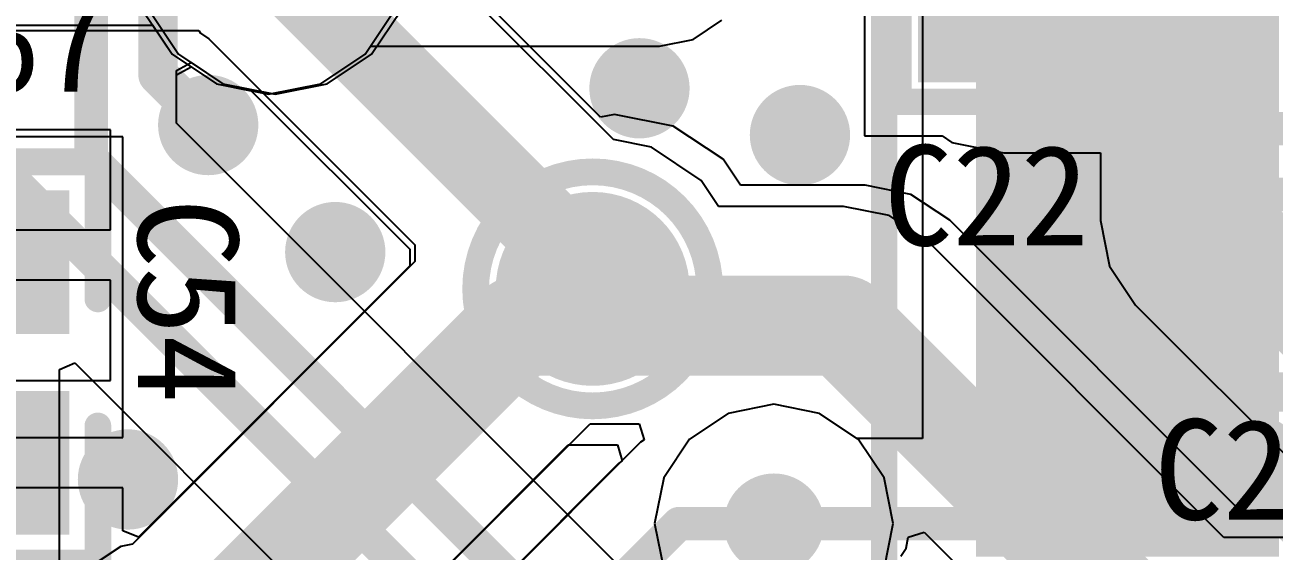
# Model space of a CAD drawing. Header units: millimetres. Extents: x 192 to 285.3, y 128.7 to 184.7.
# Drawn here: x 211.67 to 221.16, y 167.43 to 171.43 of the extents above; entities that cross this region are included whole.
import ezdxf

# ---------------------------------------------------------------- set-up
doc = ezdxf.new("R2010")
doc.units = ezdxf.units.MM
for name, color, linetype in [('BottomLayer', 5, 'Continuous'), ('BottomOverlay', 54, 'Continuous'), ('BottomPaste', 16, 'Continuous'), ('BottomSolder', 6, 'Continuous'), ('ConnectLayer', 7, 'Continuous'), ('MidLayer1', 16, 'Continuous'), ('MidLayer2', 76, 'Continuous'), ('MultiLayer', 9, 'Continuous'), ('TopLayer', 1, 'Continuous'), ('TopOverlay', 2, 'Continuous'), ('TopPaste', 8, 'Continuous'), ('TopSolder', 216, 'Continuous'), ('ViaHoleLayer', 16, 'Continuous')]:
    doc.layers.add(name, color=color, linetype=linetype)

# ---------------------------------------------------------------- blocks, each defined once
blk = doc.blocks.new('0603_13')
at = {"layer": 'TopLayer'}
for points in [[(0.4445, 0.4445), (-0.4445, 0.4445), (0.4445, -0.4445), (-0.4445, -0.4445)], [(1.9685, 0.4445), (1.0795, 0.4445), (1.9685, -0.4445), (1.0795, -0.4445)]]:
    blk.add_solid(points, dxfattribs=at)
at = {"layer": 'TopOverlay', "const_width": 0.2032}
for points in [[(0.2794, 0.762), (-0.762, 0.762)], [(-0.762, -0.762), (-0.762, 0.762)], [(2.286, 0.762), (1.2446, 0.762)], [(2.286, -0.762), (2.286, 0.762)], [(0.2794, -0.762), (-0.762, -0.762)], [(2.286, -0.762), (1.2446, -0.762)]]:
    blk.add_lwpolyline(points, dxfattribs=at)
at = {"layer": 'TopOverlay', "const_width": 0.1016}
for points in [[(-0.8128, 0.762, 1), (-0.7112, 0.762, 1)], [(-0.8128, 0.762, 1), (-0.7112, 0.762, 1)], [(0.2286, 0.762, 1), (0.3302, 0.762, 1)], [(1.1938, 0.762, 1), (1.2954, 0.762, 1)], [(2.2352, 0.762, 1), (2.3368, 0.762, 1)], [(2.2352, 0.762, 1), (2.3368, 0.762, 1)], [(-0.8128, -0.762, 1), (-0.7112, -0.762, 1)], [(-0.8128, -0.762, 1), (-0.7112, -0.762, 1)], [(0.2286, -0.762, 1), (0.3302, -0.762, 1)], [(1.1938, -0.762, 1), (1.2954, -0.762, 1)], [(2.2352, -0.762, 1), (2.3368, -0.762, 1)], [(2.2352, -0.762, 1), (2.3368, -0.762, 1)]]:
    blk.add_lwpolyline(points, format="xyb", close=True, dxfattribs=at)
at = {"layer": 'TopPaste'}
for points in [[(0.4445, 0.4445), (-0.4445, 0.4445), (0.4445, -0.4445), (-0.4445, -0.4445)], [(1.9685, 0.4445), (1.0795, 0.4445), (1.9685, -0.4445), (1.0795, -0.4445)]]:
    blk.add_solid(points, dxfattribs=at)
at = {"layer": 'TopSolder'}
for points in [[(0.5461, 0.5461), (-0.5461, 0.5461), (0.5461, -0.5461), (-0.5461, -0.5461)], [(2.0701, 0.5461), (0.9779, 0.5461), (2.0701, -0.5461), (0.9779, -0.5461)]]:
    blk.add_solid(points, dxfattribs=at)
blk = doc.blocks.new('0603_61')
at = {"layer": 'TopLayer'}
for points in [[(-1.1999, -0.55), (-0.4, -0.55), (-1.1999, 0.55), (-0.4, 0.55)], [(0.4, -0.55), (1.2, -0.55), (0.4, 0.55), (1.2, 0.55)]]:
    blk.add_solid(points, dxfattribs=at)
at = {"layer": 'TopOverlay', "const_width": 0.2}
for points in [[(-1.45, 0.8), (-1.45, -0.8)], [(-1.45, 0.8), (-0.4, 0.8)], [(0.4, 0.8), (1.45, 0.8)], [(1.45, 0.8), (1.45, -0.8)], [(-1.45, -0.8), (-0.4, -0.8)], [(0.4, -0.8), (1.45, -0.8)]]:
    blk.add_lwpolyline(points, dxfattribs=at)
at = {"layer": 'TopOverlay', "const_width": 0.1}
for points in [[(-1.5, 0.8, 1), (-1.4, 0.8, 1)], [(-1.5, 0.8, 1), (-1.4, 0.8, 1)], [(-0.45, 0.8, 1), (-0.35, 0.8, 1)], [(0.35, 0.8, 1), (0.45, 0.8, 1)], [(1.4, 0.8, 1), (1.5, 0.8, 1)], [(1.4, 0.8, 1), (1.5, 0.8, 1)], [(-1.5, -0.8, 1), (-1.4, -0.8, 1)], [(-1.5, -0.8, 1), (-1.4, -0.8, 1)], [(-0.45, -0.8, 1), (-0.35, -0.8, 1)], [(0.35, -0.8, 1), (0.45, -0.8, 1)], [(1.4, -0.8, 1), (1.5, -0.8, 1)], [(1.4, -0.8, 1), (1.5, -0.8, 1)]]:
    blk.add_lwpolyline(points, format="xyb", close=True, dxfattribs=at)
at = {"layer": 'TopPaste'}
for points in [[(-1.1999, -0.55), (-0.4, -0.55), (-1.1999, 0.55), (-0.4, 0.55)], [(0.4, -0.55), (1.2, -0.55), (0.4, 0.55), (1.2, 0.55)]]:
    blk.add_solid(points, dxfattribs=at)
at = {"layer": 'TopSolder'}
for points in [[(-1.3015, -0.6516), (-0.2984, -0.6516), (-1.3015, 0.6516), (-0.2984, 0.6516)], [(0.2984, -0.6516), (1.3016, -0.6516), (0.2984, 0.6516), (1.3016, 0.6516)]]:
    blk.add_solid(points, dxfattribs=at)
blk = doc.blocks.new('TQFP_64_B_120')
at = {"layer": 'BottomLayer'}
for points in [[(4.95, 1.9), (4.95, 1.6), (7.05, 1.9), (7.05, 1.6)], [(4.95, 1.4), (4.95, 1.1), (7.05, 1.4), (7.05, 1.1)], [(4.95, 0.9), (4.95, 0.6), (7.05, 0.9), (7.05, 0.6)], [(4.95, 0.4), (4.95, 0.1), (7.05, 0.4), (7.05, 0.1)], [(4.95, -0.1), (4.95, -0.4), (7.05, -0.1), (7.05, -0.4)], [(4.95, -0.6), (4.95, -0.9), (7.05, -0.6), (7.05, -0.9)], [(4.95, -1.1), (4.95, -1.4), (7.05, -1.1), (7.05, -1.4)], [(4.95, -1.6), (4.95, -1.9), (7.05, -1.6), (7.05, -1.9)]]:
    blk.add_solid(points, dxfattribs=at)
at = {"layer": 'BottomOverlay', "const_width": 0.2}
blk.add_lwpolyline([(4.15, -4.15), (4.15, 4.15)], dxfattribs=at)
at = {"layer": 'BottomPaste'}
for points in [[(4.95, 1.9), (4.95, 1.6), (7.05, 1.9), (7.05, 1.6)], [(4.95, 1.4), (4.95, 1.1), (7.05, 1.4), (7.05, 1.1)], [(4.95, 0.9), (4.95, 0.6), (7.05, 0.9), (7.05, 0.6)], [(4.95, 0.4), (4.95, 0.1), (7.05, 0.4), (7.05, 0.1)], [(4.95, -0.1), (4.95, -0.4), (7.05, -0.1), (7.05, -0.4)], [(4.95, -0.6), (4.95, -0.9), (7.05, -0.6), (7.05, -0.9)], [(4.95, -1.1), (4.95, -1.4), (7.05, -1.1), (7.05, -1.4)], [(4.95, -1.6), (4.95, -1.9), (7.05, -1.6), (7.05, -1.9)]]:
    blk.add_solid(points, dxfattribs=at)
at = {"layer": 'BottomSolder'}
for points in [[(4.8484, 2.5016), (4.8484, 1.9984), (7.1516, 2.5016), (7.1516, 1.9984)], [(4.8484, 2.0016), (4.8484, 1.4984), (7.1516, 2.0016), (7.1516, 1.4984)], [(4.8484, 1.5016), (4.8484, 0.9984), (7.1516, 1.5016), (7.1516, 0.9984)], [(4.8484, 1.0016), (4.8484, 0.4984), (7.1516, 1.0016), (7.1516, 0.4984)], [(4.8484, 0.5016), (4.8484, -0.0016), (7.1516, 0.5016), (7.1516, -0.0016)], [(4.8484, 0.0016), (4.8484, -0.5016), (7.1516, 0.0016), (7.1516, -0.5016)], [(4.8484, -0.4984), (4.8484, -1.0016), (7.1516, -0.4984), (7.1516, -1.0016)], [(4.8484, -0.9984), (4.8484, -1.5016), (7.1516, -0.9984), (7.1516, -1.5016)], [(4.8484, -1.4984), (4.8484, -2.0016), (7.1516, -1.4984), (7.1516, -2.0016)]]:
    blk.add_solid(points, dxfattribs=at)
blk = doc.blocks.new('TESTPOINT_160')
at = {"layer": 'TopLayer', "const_width": 0.635}
blk.add_lwpolyline([(-0.3175, 0, 1), (0.3175, 0, 1)], format="xyb", close=True, dxfattribs=at)
at = {"layer": 'TopOverlay'}
for points, const_width in [([(0.889, 0, 1), (-0.889, 0, 1)], 0.2032), ([(-0.9398, 0, 1), (-0.8382, 0, 1)], 0.1016), ([(0.8382, 0, 1), (0.9398, 0, 1)], 0.1016)]:
    blk.add_lwpolyline(points, format="xyb", close=True, dxfattribs=dict(at, const_width=const_width))
at = {"layer": 'TopPaste', "const_width": 0.635}
blk.add_lwpolyline([(-0.3175, 0, 1), (0.3175, 0, 1)], format="xyb", close=True, dxfattribs=at)
at = {"layer": 'TopSolder', "const_width": 0.7366}
blk.add_lwpolyline([(-0.3683, 0, 1), (0.3683, 0, 1)], format="xyb", close=True, dxfattribs=at)

msp = doc.modelspace()

# ---------------------------------------------------------------- linework, layer by layer
at = {"layer": 'BottomLayer'}
for p, q in [((218.4854, 172.301), (218.4854, 170.985)), ((216.7441, 171.3212), (216.9618, 171.4666)), ((216.4874, 171.2701), (216.7441, 171.3212)), ((213.9138, 170.984), (214.2499, 171.2085)), ((214.2499, 171.2085), (214.291, 171.2701)), ((214.291, 171.2701), (216.4874, 171.2701)), ((212.8168, 171.0525), (212.9288, 171.1123)), ((212.9288, 171.1123), (213.121, 170.984)), ((212.8168, 170.6852), (212.8168, 171.0525)), ((213.121, 170.984), (213.5174, 170.9051)), ((213.5174, 170.9051), (213.9138, 170.984)), ((218.4854, 170.985), (218.4854, 170.301)), ((216.548, 166.954), (212.8168, 170.6852)), ((218.4854, 170.301), (218.4854, 168.985)), ((218.4854, 168.985), (218.4854, 168.485)), ((211.9278, 168.815), (212.0452, 168.8636)), ((212.0452, 168.8636), (215.8405, 165.0683)), ((211.9278, 167.2449), (211.9278, 168.815)), ((217.3564, 168.5494), (217.0096, 168.4804)), ((217.7033, 168.4804), (217.3564, 168.5494)), ((217.0096, 168.4804), (216.7155, 168.2839)), ((217.9876, 168.2904), (217.7033, 168.4804)), ((218.4854, 168.485), (218.4854, 168.2904)), ((216.7155, 168.2839), (216.519, 167.9898)), ((218.4854, 168.2904), (217.9876, 168.2904)), ((216.519, 167.9898), (216.45, 167.643)), ((216.45, 167.643), (216.519, 167.2961))]:
    msp.add_line(p, q, dxfattribs=at)
for points, const_width in [([(212.6774, 171.052), (212.6774, 171.941)], 0.3), ([(212.1694, 170.417), (212.1694, 171.687)], 0.254), ([(212.6774, 171.052), (213.0584, 170.671)], 0.3), ([(220.0434, 170.643), (224.11, 170.643)], 0.254), ([(212.1694, 170.417), (216.7414, 165.845)], 0.254), ([(211.5344, 170.29), (216.6376, 165.1868)], 0.254), ([(220.0434, 170.143), (223.3146, 170.143)], 0.254), ([(220.0434, 169.643), (222.443, 169.643)], 0.254), ([(220.0434, 168.643), (222.3802, 168.643)], 0.3), ([(220.0434, 168.143), (221.9738, 168.143)], 0.3), ([(217.3564, 167.643), (220.0434, 167.643)], 0.254)]:
    msp.add_lwpolyline(points, dxfattribs=dict(at, const_width=const_width))
for points, const_width in [([(216.1445, 170.9504, 1), (216.5255, 170.9504, 1)], 0.381), ([(212.6024, 171.052, 1), (212.7524, 171.052, 1)], 0.15), ([(212.6024, 171.052, 1), (212.7524, 171.052, 1)], 0.15), ([(212.8679, 170.671, 1), (213.2489, 170.671, 1)], 0.381), ([(217.3637, 170.5948, 1), (217.7447, 170.5948, 1)], 0.381), ([(212.9834, 170.671, 1), (213.1334, 170.671, 1)], 0.15), ([(219.9799, 170.643, 1), (220.1069, 170.643, 1)], 0.127), ([(212.1059, 170.417, 1), (212.2329, 170.417, 1)], 0.127), ([(212.1059, 170.417, 1), (212.2329, 170.417, 1)], 0.127), ([(219.9799, 170.143, 1), (220.1069, 170.143, 1)], 0.127), ([(213.8331, 169.7058, 1), (214.2141, 169.7058, 1)], 0.381), ([(219.9799, 169.643, 1), (220.1069, 169.643, 1)], 0.127), ([(219.9684, 168.643, 1), (220.1184, 168.643, 1)], 0.15), ([(212.2583, 167.9786, 1), (212.6393, 167.9786, 1)], 0.381), ([(219.9684, 168.143, 1), (220.1184, 168.143, 1)], 0.15), ([(217.1659, 167.643, 1), (217.5469, 167.643, 1)], 0.381), ([(217.2929, 167.643, 1), (217.4199, 167.643, 1)], 0.127), ([(219.9799, 167.643, 1), (220.1069, 167.643, 1)], 0.127)]:
    msp.add_lwpolyline(points, format="xyb", close=True, dxfattribs=dict(at, const_width=const_width))
at = {"layer": 'ConnectLayer'}
for p, q in [((216.0396, 170.7308), (214.7523, 172.0181)), ((218.4854, 171.801), (218.4854, 170.485)), ((212.6094, 171.5446), (212.8339, 171.2085)), ((214.2989, 171.2085), (214.5235, 171.5446)), ((211.2384, 171.389), (212.9869, 171.389)), ((212.9869, 171.389), (213.0004, 171.3687)), ((216.7441, 171.3212), (216.9618, 171.4666)), ((213.0004, 171.3687), (213.0628, 171.327)), ((213.0628, 171.327), (214.6288, 169.761)), ((216.4874, 171.2701), (216.7441, 171.3212)), ((212.8339, 171.2085), (213.17, 170.984)), ((213.9628, 170.984), (214.2989, 171.2085)), ((213.9628, 170.984), (214.2989, 171.2085)), ((214.2989, 171.2085), (214.3401, 171.2701)), ((214.3401, 171.2701), (216.4874, 171.2701)), ((212.8168, 171.0852), (212.9288, 171.1451)), ((212.9288, 171.1451), (213.17, 170.984)), ((212.8168, 170.6852), (212.8168, 171.0852)), ((213.17, 170.984), (213.5664, 170.9051)), ((213.17, 170.984), (213.5664, 170.9051)), ((213.5664, 170.9051), (213.9628, 170.984)), ((213.5664, 170.9051), (213.9628, 170.984)), ((216.1459, 170.752), (216.0396, 170.7308)), ((216.5919, 170.6633), (216.1459, 170.752)), ((212.3164, 170.6357), (211.5544, 170.6357)), ((212.3164, 169.8737), (212.3164, 170.6357)), ((216.548, 166.954), (212.8168, 170.6852)), ((216.97, 170.4106), (216.5919, 170.6633)), ((218.4854, 170.485), (218.4854, 169.985)), ((217.1016, 170.2136), (216.97, 170.4106)), ((218.0509, 170.2136), (217.1016, 170.2136)), ((218.3978, 170.1446), (218.0509, 170.2136)), ((218.6919, 169.9481), (218.3978, 170.1446)), ((218.4854, 169.985), (218.4854, 169.801)), ((211.5544, 169.8737), (212.3164, 169.8737)), ((220.9418, 167.6982), (218.6919, 169.9481)), ((218.4854, 169.801), (218.4854, 168.485)), ((214.6288, 169.761), (214.6288, 169.634)), ((214.6288, 169.634), (212.4829, 167.488)), ((212.3164, 169.4927), (211.5544, 169.4927)), ((212.3164, 168.7307), (212.3164, 169.4927)), ((211.9278, 168.815), (212.0452, 168.8636)), ((212.0452, 168.8636), (215.8405, 165.0683)), ((211.5544, 168.7307), (212.3164, 168.7307)), ((211.9278, 167.2449), (211.9278, 168.815)), ((217.3564, 168.5494), (217.0096, 168.4804)), ((217.3564, 168.5494), (217.0096, 168.4804)), ((217.7033, 168.4804), (217.3564, 168.5494)), ((217.7033, 168.4804), (217.3564, 168.5494)), ((217.0096, 168.4804), (216.7155, 168.2839)), ((217.0096, 168.4804), (216.7155, 168.2839)), ((217.9974, 168.2839), (217.7033, 168.4804)), ((217.9876, 168.2904), (217.7033, 168.4804)), ((218.4854, 168.485), (218.4854, 168.2904)), ((213.7648, 166.2061), (215.9594, 168.4008)), ((215.9594, 168.4008), (216.3336, 168.4008)), ((216.3336, 168.4008), (216.3704, 168.2792)), ((216.3431, 168.261), (214.9261, 166.844)), ((216.3704, 168.2792), (216.3431, 168.261)), ((216.7155, 168.2839), (216.519, 167.9898)), ((216.7155, 168.2839), (216.519, 167.9898)), ((218.4854, 168.2904), (217.9876, 168.2904)), ((218.1939, 167.9898), (217.9974, 168.2839)), ((216.519, 167.9898), (216.45, 167.643)), ((216.519, 167.9898), (216.45, 167.643)), ((218.2628, 167.643), (218.1939, 167.9898)), ((222.0768, 167.6982), (220.9418, 167.6982)), ((216.45, 167.643), (216.519, 167.2961)), ((216.45, 167.643), (216.519, 167.2961)), ((218.1939, 167.2961), (218.2628, 167.643)), ((218.3604, 167.4563), (218.3772, 167.5407)), ((218.3772, 167.5407), (218.4987, 167.5775)), ((218.4987, 167.5775), (219.7593, 166.3169)), ((212.3935, 167.4702), (212.0574, 167.2457)), ((212.4829, 167.488), (212.3935, 167.4702)), ((218.3195, 167.3952), (218.3604, 167.4563))]:
    msp.add_line(p, q, dxfattribs=at)
at = {"layer": 'MidLayer1'}
for p, q in [((212.5603, 171.5446), (212.7849, 171.2085)), ((214.2499, 171.2085), (214.4744, 171.5446)), ((212.7849, 171.2085), (213.121, 170.984)), ((213.9138, 170.984), (214.2499, 171.2085)), ((213.121, 170.984), (213.5174, 170.9051)), ((213.5174, 170.9051), (213.9138, 170.984)), ((217.3564, 168.5494), (217.0096, 168.4804)), ((217.7033, 168.4804), (217.3564, 168.5494)), ((217.0096, 168.4804), (216.7155, 168.2839)), ((217.9974, 168.2839), (217.7033, 168.4804)), ((216.7155, 168.2839), (216.519, 167.9898)), ((218.1939, 167.9898), (217.9974, 168.2839)), ((216.519, 167.9898), (216.45, 167.643)), ((218.2628, 167.643), (218.1939, 167.9898)), ((216.45, 167.643), (216.519, 167.2961)), ((218.1939, 167.2961), (218.2628, 167.643))]:
    msp.add_line(p, q, dxfattribs=at)
at = {"layer": 'MidLayer1', "const_width": 0.381}
for points in [[(216.1445, 170.9504, 1), (216.5255, 170.9504, 1)], [(212.8679, 170.671, 1), (213.2489, 170.671, 1)], [(217.3637, 170.5948, 1), (217.7447, 170.5948, 1)], [(213.8331, 169.7058, 1), (214.2141, 169.7058, 1)], [(212.2583, 167.9786, 1), (212.6393, 167.9786, 1)], [(217.1659, 167.643, 1), (217.5469, 167.643, 1)]]:
    msp.add_lwpolyline(points, format="xyb", close=True, dxfattribs=at)
at = {"layer": 'MidLayer2'}
for p, q in [((212.5603, 171.5446), (212.7849, 171.2085)), ((214.2499, 171.2085), (214.4744, 171.5446)), ((212.7849, 171.2085), (213.121, 170.984)), ((213.9138, 170.984), (214.2499, 171.2085)), ((213.121, 170.984), (213.5174, 170.9051)), ((213.5174, 170.9051), (213.9138, 170.984)), ((217.3564, 168.5494), (217.0096, 168.4804)), ((217.7033, 168.4804), (217.3564, 168.5494)), ((217.0096, 168.4804), (216.7155, 168.2839)), ((217.9974, 168.2839), (217.7033, 168.4804)), ((216.7155, 168.2839), (216.519, 167.9898)), ((218.1939, 167.9898), (217.9974, 168.2839)), ((216.519, 167.9898), (216.45, 167.643)), ((218.2628, 167.643), (218.1939, 167.9898)), ((216.45, 167.643), (216.519, 167.2961)), ((218.1939, 167.2961), (218.2628, 167.643))]:
    msp.add_line(p, q, dxfattribs=at)
at = {"layer": 'MidLayer2', "const_width": 0.381}
for points in [[(216.1445, 170.9504, 1), (216.5255, 170.9504, 1)], [(212.8679, 170.671, 1), (213.2489, 170.671, 1)], [(217.3637, 170.5948, 1), (217.7447, 170.5948, 1)], [(213.8331, 169.7058, 1), (214.2141, 169.7058, 1)], [(212.2583, 167.9786, 1), (212.6393, 167.9786, 1)], [(217.1659, 167.643, 1), (217.5469, 167.643, 1)]]:
    msp.add_lwpolyline(points, format="xyb", close=True, dxfattribs=at)
at = {"layer": 'MultiLayer', "const_width": 0.381}
for points in [[(216.1445, 170.9504, 1), (216.5255, 170.9504, 1)], [(212.8679, 170.671, 1), (213.2489, 170.671, 1)], [(217.3637, 170.5948, 1), (217.7447, 170.5948, 1)], [(213.8331, 169.7058, 1), (214.2141, 169.7058, 1)], [(212.2583, 167.9786, 1), (212.6393, 167.9786, 1)], [(217.1659, 167.643, 1), (217.5469, 167.643, 1)]]:
    msp.add_lwpolyline(points, format="xyb", close=True, dxfattribs=at)
at = {"layer": 'TopLayer'}
for p, q in [((216.1373, 170.5604), (214.5028, 172.1949)), ((218.0456, 172.1886), (218.0456, 170.5887)), ((210.8714, 171.4294), (212.6373, 171.4294)), ((212.6373, 171.4294), (212.7849, 171.2085)), ((212.7849, 171.2085), (213.121, 170.984)), ((213.121, 170.984), (213.3858, 170.9313)), ((213.3858, 170.9313), (214.5893, 169.7278)), ((212.4107, 170.5821), (210.7228, 170.5821)), ((212.4107, 168.6771), (212.4107, 170.5821)), ((216.4254, 170.5031), (216.1373, 170.5604)), ((218.0456, 170.5887), (218.6338, 170.5887)), ((218.6338, 170.5887), (218.7072, 170.5396)), ((218.7072, 170.5396), (219.1036, 170.4607)), ((216.8035, 170.2505), (216.4254, 170.5031)), ((219.1036, 170.4607), (219.838, 170.4607)), ((219.838, 170.4607), (219.838, 169.9446)), ((216.9351, 170.0534), (216.8035, 170.2505)), ((217.8844, 170.0534), (216.9351, 170.0534)), ((218.2313, 169.9844), (217.8844, 170.0534)), ((218.5253, 169.7879), (218.2313, 169.9844)), ((219.838, 169.9446), (219.907, 169.5977)), ((220.7753, 167.538), (218.5253, 169.7879)), ((214.5893, 169.7278), (214.5893, 169.6008)), ((214.5893, 169.6008), (212.528, 167.5395)), ((219.907, 169.5977), (220.1035, 169.3037)), ((220.1035, 169.3037), (221.7518, 167.6553)), ((212.4107, 168.2961), (212.4107, 168.6771)), ((211.4579, 168.2961), (212.4107, 168.2961)), ((213.5982, 166.046), (215.7929, 168.2406)), ((215.7929, 168.2406), (216.167, 168.2406)), ((216.167, 168.2406), (216.2039, 168.1191)), ((216.1766, 168.1008), (214.7596, 166.6838)), ((216.2039, 168.1191), (216.1766, 168.1008)), ((212.4107, 167.9151), (211.4579, 167.9151)), ((212.4107, 167.5881), (212.4107, 167.9151)), ((212.528, 167.5395), (212.4107, 167.5881)), ((221.7032, 167.538), (220.7753, 167.538))]:
    msp.add_line(p, q, dxfattribs=at)
for points, const_width in [([(220.7444, 169.9446), (220.7444, 172.4998)], 0.762), ([(213.5664, 171.941), (216.0302, 169.4772)], 0.635), ([(219.1036, 171.4967), (220.2595, 171.4967)], 1.016), ([(220.7444, 169.9446), (223.4702, 167.2188)], 0.762), ([(211.4582, 169.7566), (211.6868, 169.7566)], 0.254), ([(212.6234, 166.353), (215.4174, 169.147)], 0.762), ([(215.4174, 169.147), (217.8844, 169.147)], 0.762), ([(217.8844, 169.147), (220.5261, 166.5053)], 0.762), ([(221.034, 168.143), (222.1008, 167.0762)], 0.635), ([(215.2174, 166.226), (216.6344, 167.643)], 0.254), ([(216.6344, 167.643), (217.3564, 167.643)], 0.254)]:
    msp.add_lwpolyline(points, dxfattribs=dict(at, const_width=const_width))
for points, const_width in [([(218.8496, 171.4967, 1), (219.3576, 171.4967, 1)], 0.508), ([(220.0055, 171.4967, 1), (220.5135, 171.4967, 1)], 0.508), ([(216.1445, 170.9504, 1), (216.5255, 170.9504, 1)], 0.381), ([(212.8679, 170.671, 1), (213.2489, 170.671, 1)], 0.381), ([(217.3637, 170.5948, 1), (217.7447, 170.5948, 1)], 0.381), ([(220.5539, 169.9446, 1), (220.9349, 169.9446, 1)], 0.381), ([(220.5539, 169.9446, 1), (220.9349, 169.9446, 1)], 0.381), ([(213.8331, 169.7058, 1), (214.2141, 169.7058, 1)], 0.381), ([(211.6233, 169.7566, 1), (211.7503, 169.7566, 1)], 0.127), ([(215.8715, 169.4772, 1), (216.189, 169.4772, 1)], 0.3175), ([(215.2269, 169.147, 1), (215.6079, 169.147, 1)], 0.381), ([(215.2269, 169.147, 1), (215.6079, 169.147, 1)], 0.381), ([(217.6939, 169.147, 1), (218.0749, 169.147, 1)], 0.381), ([(217.6939, 169.147, 1), (218.0749, 169.147, 1)], 0.381), ([(220.8753, 168.143, 1), (221.1928, 168.143, 1)], 0.3175), ([(212.2583, 167.9786, 1), (212.6393, 167.9786, 1)], 0.381), ([(217.1659, 167.643, 1), (217.5469, 167.643, 1)], 0.381), ([(216.5709, 167.643, 1), (216.6979, 167.643, 1)], 0.127), ([(216.5709, 167.643, 1), (216.6979, 167.643, 1)], 0.127), ([(217.2929, 167.643, 1), (217.4199, 167.643, 1)], 0.127)]:
    msp.add_lwpolyline(points, format="xyb", close=True, dxfattribs=dict(at, const_width=const_width))
at = {"layer": 'ViaHoleLayer', "const_width": 0.1905}
for points in [[(216.2398, 170.9504, 1), (216.4303, 170.9504, 1)], [(212.9632, 170.671, 1), (213.1537, 170.671, 1)], [(217.459, 170.5948, 1), (217.6495, 170.5948, 1)], [(213.9284, 169.7058, 1), (214.1189, 169.7058, 1)], [(212.3536, 167.9786, 1), (212.5441, 167.9786, 1)], [(217.2612, 167.643, 1), (217.4517, 167.643, 1)]]:
    msp.add_lwpolyline(points, format="xyb", close=True, dxfattribs=at)

# ---------------------------------------------------------------- block references
for name, p, rotation in [('TQFP_64_B_120', (214.0434, 169.393), 360), ('0603_61', (219.1036, 172.2966), 90), ('0603_13', (211.4582, 169.6296), 270), ('TESTPOINT_160', (215.9794, 169.4264), 90)]:
    msp.add_blockref(name, p, dxfattribs=dict(rotation=rotation))

# ---------------------------------------------------------------- texts
at = {"layer": 'TopOverlay'}
for s, p in [('R67', (210.747, 170.925)), ('C22', (218.1934, 169.7566)), ('C21', (220.2466, 167.6738))]:
    msp.add_text(s, height=0.762, dxfattribs=at).set_placement(p)
msp.add_text('C54', height=0.762, rotation=270, dxfattribs=at).set_placement((212.525, 170.1122))

doc.saveas('drawing.dxf')
